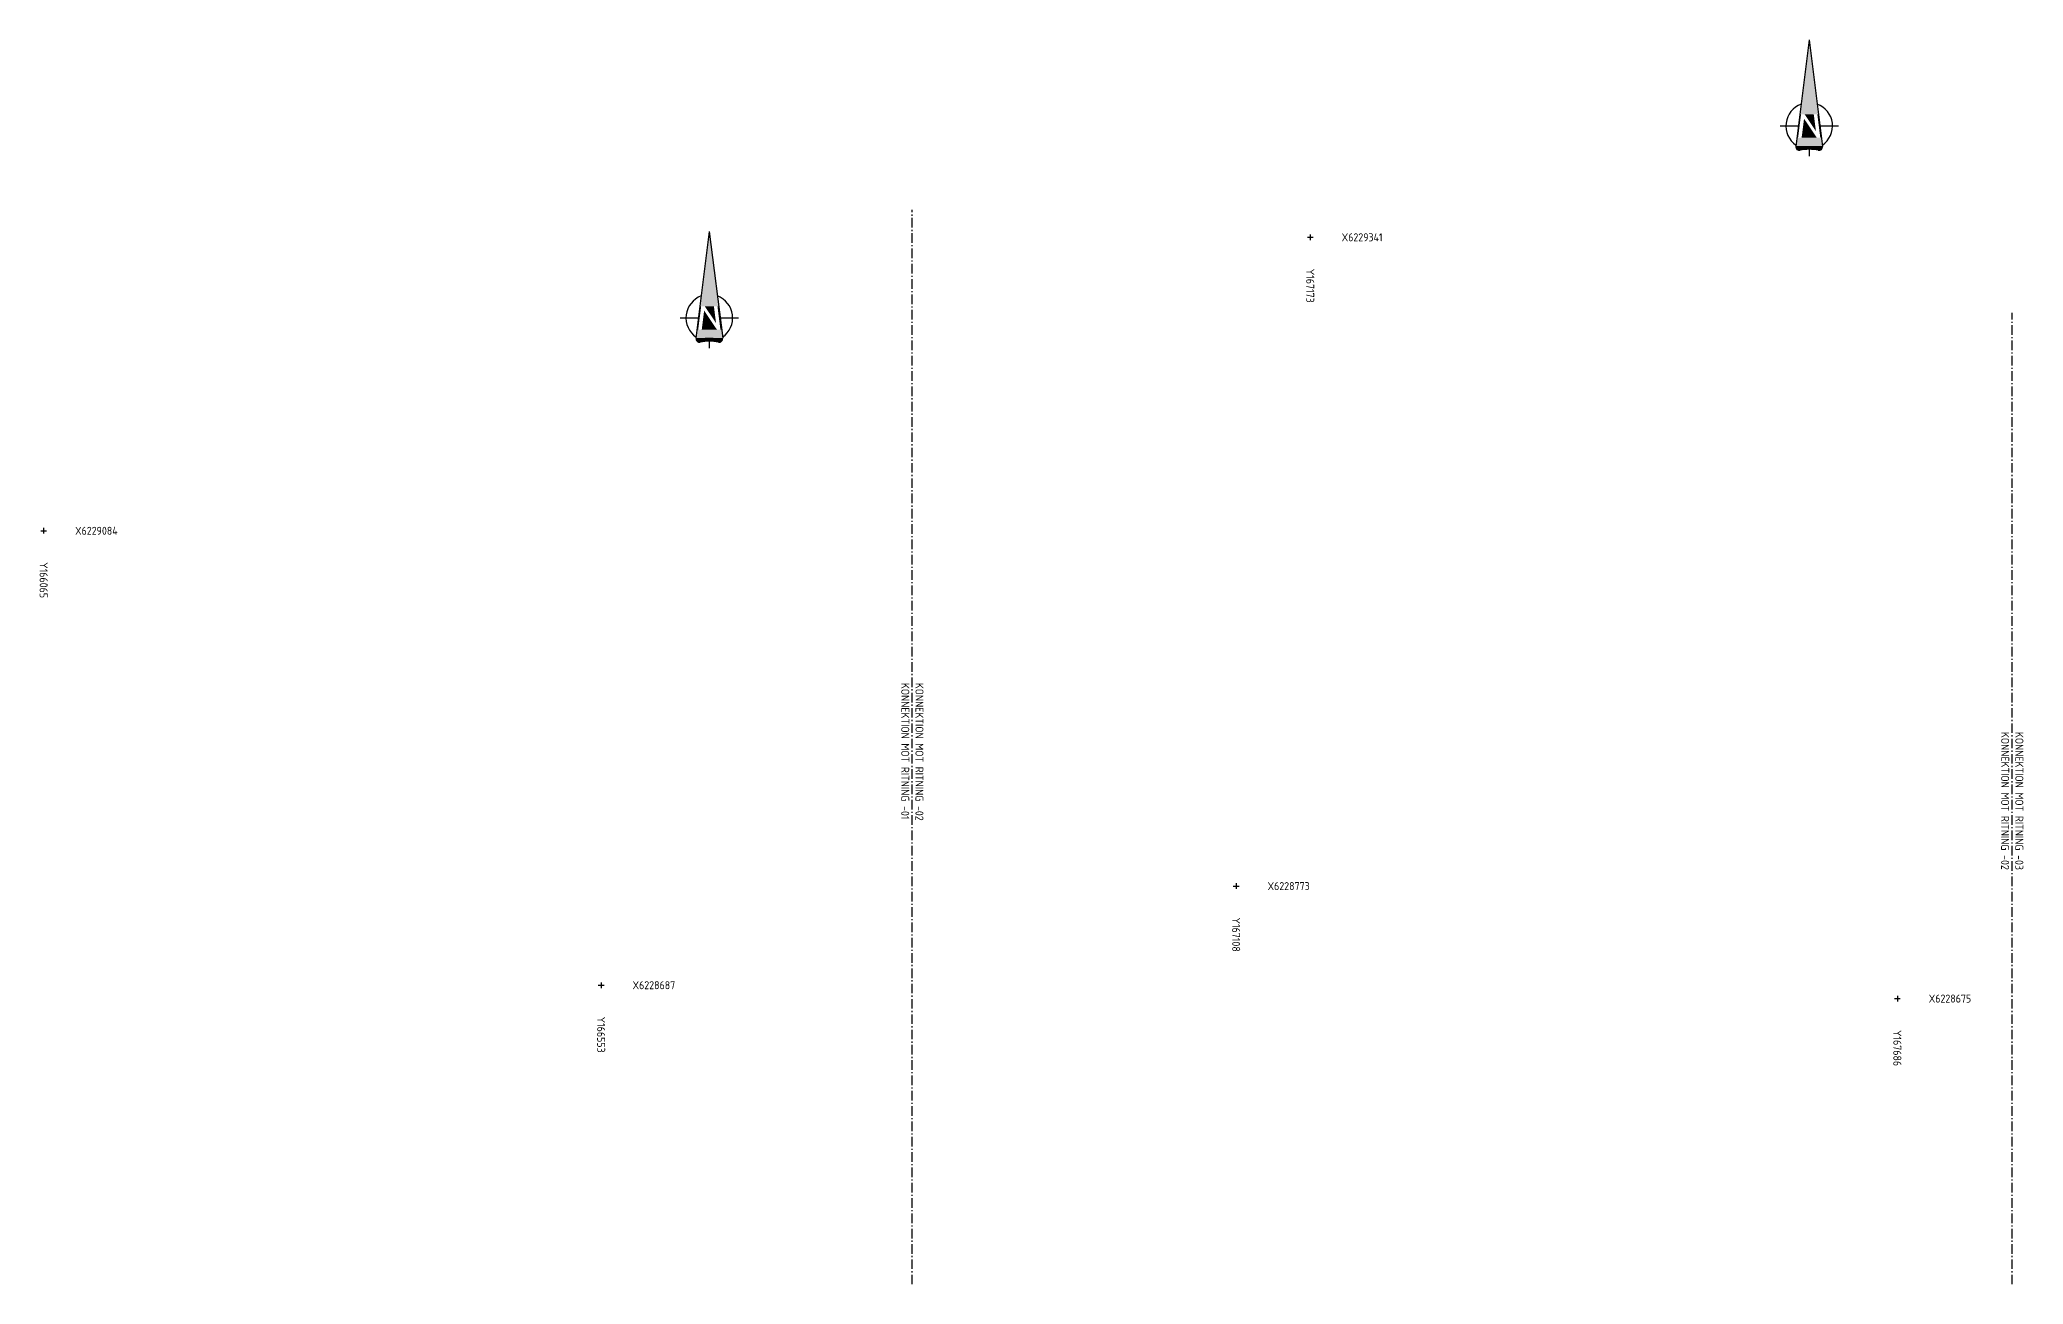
# Model space of a CAD drawing. Header units: metres. Extents: x 166062 to 169583, y 6227843 to 6229514.
# Drawn here: x 166062 to 167796, y 6228425 to 6229514 of the extents above; entities that cross this region are included whole.
import ezdxf
from ezdxf.enums import TextEntityAlignment as Align

# ---------------------------------------------------------------- set-up
doc = ezdxf.new("R2010")
doc.units = ezdxf.units.M
doc.header["$LTSCALE"] = 2
doc.linetypes.add('BH90_KONNEKTION', pattern=[6.7, 4.2, -1, 0.5, -1])
doc.layers.get('0').update_dxf_attribs({"linetype": 'CONTINUOUS'})
for name, color, linetype in [('KONNEKTION', 6, 'BH90_KONNEKTION'), ('Konnektion txt', 3, 'CONTINUOUS'), ('KOORD_KRYSS', 1, 'CONTINUOUS'), ('M-040B', 3, 'CONTINUOUS'), ('NORRPIL', 1, 'CONTINUOUS')]:
    doc.layers.add(name, color=color, linetype=linetype)
doc.styles.add('ISO', font='iso.shx')
doc.styles.add('P_ISO_35', font='ISO', dxfattribs={"height": 3.5})

# ---------------------------------------------------------------- blocks, each defined once
blk = doc.blocks.new('_ARROW6')
for p, q in [((-24.5, 25.5), (-24.5, 9.4)), ((-44.9, 0), (-51, 0)), ((51, 0), (-42.4, 11.7)), ((51, 0), (-42.4, -11.7)), ((-24.5, -9.4), (-24.5, -25.5))]:
    blk.add_line(p, q)
for centre, radius, start, end in [((-24.5, 0), 20.4, 20.193, 145.557), ((-42.7, 8.6), 3.06, 82.875, 192.2174), ((-82.6, 0), 37.7, 347.7826, 12.2174), ((-42.7, -8.6), 3.06, 167.7826, 277.125), ((-24.5, 0), 20.4, 214.443, 339.807)]:
    blk.add_arc(centre, radius, start, end)
for points in [[(-45.5, 9.9), (-42.7, 8.6), (-45.8, 8.9), (-42.7, 8.6)], [(-45.8, 8.9), (-42.7, 8.6), (-45.7, 8), (-42.7, 8.6)], [(-45.7, 8), (-42.7, 8.6), (-45.5, 6.9), (-42.7, 8.6)], [(-44.8, 10.9), (-42.7, 8.6), (-45.5, 9.9), (-42.7, 8.6)], [(-45.5, 6.9), (-45.1, 4.3), (-44.3, 7.9), (-44.1, 3.2)], [(-45.1, 4.1), (-44.9, 1.9), (-44.1, 3.3), (-43.7, 1.1)], [(-44.9, 1.8), (-44.9, 0), (-43.7, 1.2), (-43.5, -0.5)], [(-44.9, -1.8), (-44.9, 0), (-43.7, -1.2), (-43.5, 0.5)], [(-43.6, 11.6), (-42.7, 8.6), (-44.8, 10.9), (-42.7, 8.6)], [(-42.1, 11.1), (-41.9, -0.1), (-44.5, 11), (-44.6, 0.1)], [(-42.1, -11.1), (-41.9, 0.1), (-44.5, -11), (-44.6, -0.1)], [(-42.4, 11.7), (-42.7, 8.6), (-43.6, 11.6), (-42.7, 8.6)], [(-34.7, 10.7), (-34.7, -10.7), (-42.4, 11.7), (-42.4, -11.7)], [(-14.3, 7.1), (-34.7, 9.7), (-14.3, 8.2), (-34.7, 10.7)], [(-34.7, -6.6), (-18.1, 4.5), (-34.7, 6.6)], [(-14.3, 4), (-29.1, -5.9), (-14.3, -4)], [(51, 0), (-14.3, -8.2), (-14.3, 8.2)], [(-45.8, -8.9), (-42.7, -8.6), (-45.7, -8), (-42.7, -8.6)], [(-45.5, -9.9), (-42.7, -8.6), (-45.8, -8.9), (-42.7, -8.6)], [(-45.7, -8), (-42.7, -8.6), (-45.5, -6.9), (-42.7, -8.6)], [(-45.5, -6.9), (-45.1, -4.3), (-44.3, -7.9), (-44.1, -3.2)], [(-44.8, -10.9), (-42.7, -8.6), (-45.5, -9.9), (-42.7, -8.6)], [(-45.1, -4.1), (-44.9, -1.9), (-44.1, -3.3), (-43.7, -1.1)], [(-43.6, -11.6), (-42.7, -8.6), (-44.8, -10.9), (-42.7, -8.6)], [(-42.4, -11.7), (-42.7, -8.6), (-43.6, -11.6), (-42.7, -8.6)], [(-14.3, -7.1), (-34.7, -9.7), (-14.3, -8.2), (-34.7, -10.7)]]:
    blk.add_solid(points)

msp = doc.modelspace()

# ---------------------------------------------------------------- linework, layer by layer
at = {"layer": 'KONNEKTION'}
for p, q in [((166824.7, 6228425.1), (166824.7, 6229365.1)), ((167786.7, 6228425.1), (167786.7, 6229275.1))]:
    msp.add_line(p, q, dxfattribs=at)
at = {"layer": 'KOORD_KRYSS'}
for p, q in [((167172.8, 6229343.7), (167172.8, 6229338.7)), ((167170.3, 6229341.2), (167175.3, 6229341.2)), ((166062.5, 6229084.4), (166067.5, 6229084.4)), ((166065, 6229086.9), (166065, 6229081.9)), ((167105.5, 6228773.5), (167110.5, 6228773.5)), ((167108, 6228776), (167108, 6228771)), ((166550.1, 6228686.8), (166555.1, 6228686.8)), ((166552.6, 6228689.3), (166552.6, 6228684.3)), ((167683.8, 6228675.1), (167688.8, 6228675.1)), ((167686.3, 6228677.6), (167686.3, 6228672.6))]:
    msp.add_line(p, q, dxfattribs=at)

# ---------------------------------------------------------------- block references
at = {"layer": 'NORRPIL', "rotation": 90}
for p in [(167609.2, 6229463.1), (166647.2, 6229295.2)]:
    msp.add_blockref('_ARROW6', p, dxfattribs=at)

# ---------------------------------------------------------------- texts
at = {"layer": 'Konnektion txt', "style": 'ISO'}
for s, p in [('KONNEKTION MOT RITNING -01', (166815.1, 6228951.3)), ('KONNEKTION MOT RITNING -02', (166827.5, 6228951.4)), ('KONNEKTION MOT RITNING -02', (167777.1, 6228908.4)), ('KONNEKTION MOT RITNING -03', (167789.5, 6228908.4))]:
    msp.add_text(s, height=7, rotation=269.9789, dxfattribs=at).set_placement(p)
at = {"layer": 'M-040B', "linetype": 'Continuous', "style": 'P_ISO_35'}
for s, p in [('X6229341', (167200.3, 6229341.2)), ('X6229084', (166092.5, 6229084.4)), ('X6228773', (167135.5, 6228773.5)), ('X6228687', (166580.1, 6228686.8)), ('X6228675', (167713.8, 6228675.1))]:
    msp.add_text(s, height=7, dxfattribs=at).set_placement(p, align=Align.MIDDLE_LEFT)
for s, p in [('Y167173', (167172.8, 6229313.7)), ('Y166065', (166065, 6229056.9)), ('Y167108', (167108, 6228746)), ('Y166553', (166552.6, 6228659.3)), ('Y167686', (167686.3, 6228647.6))]:
    msp.add_text(s, height=7, rotation=270, dxfattribs=at).set_placement(p, align=Align.MIDDLE_LEFT)

doc.saveas('drawing.dxf')
